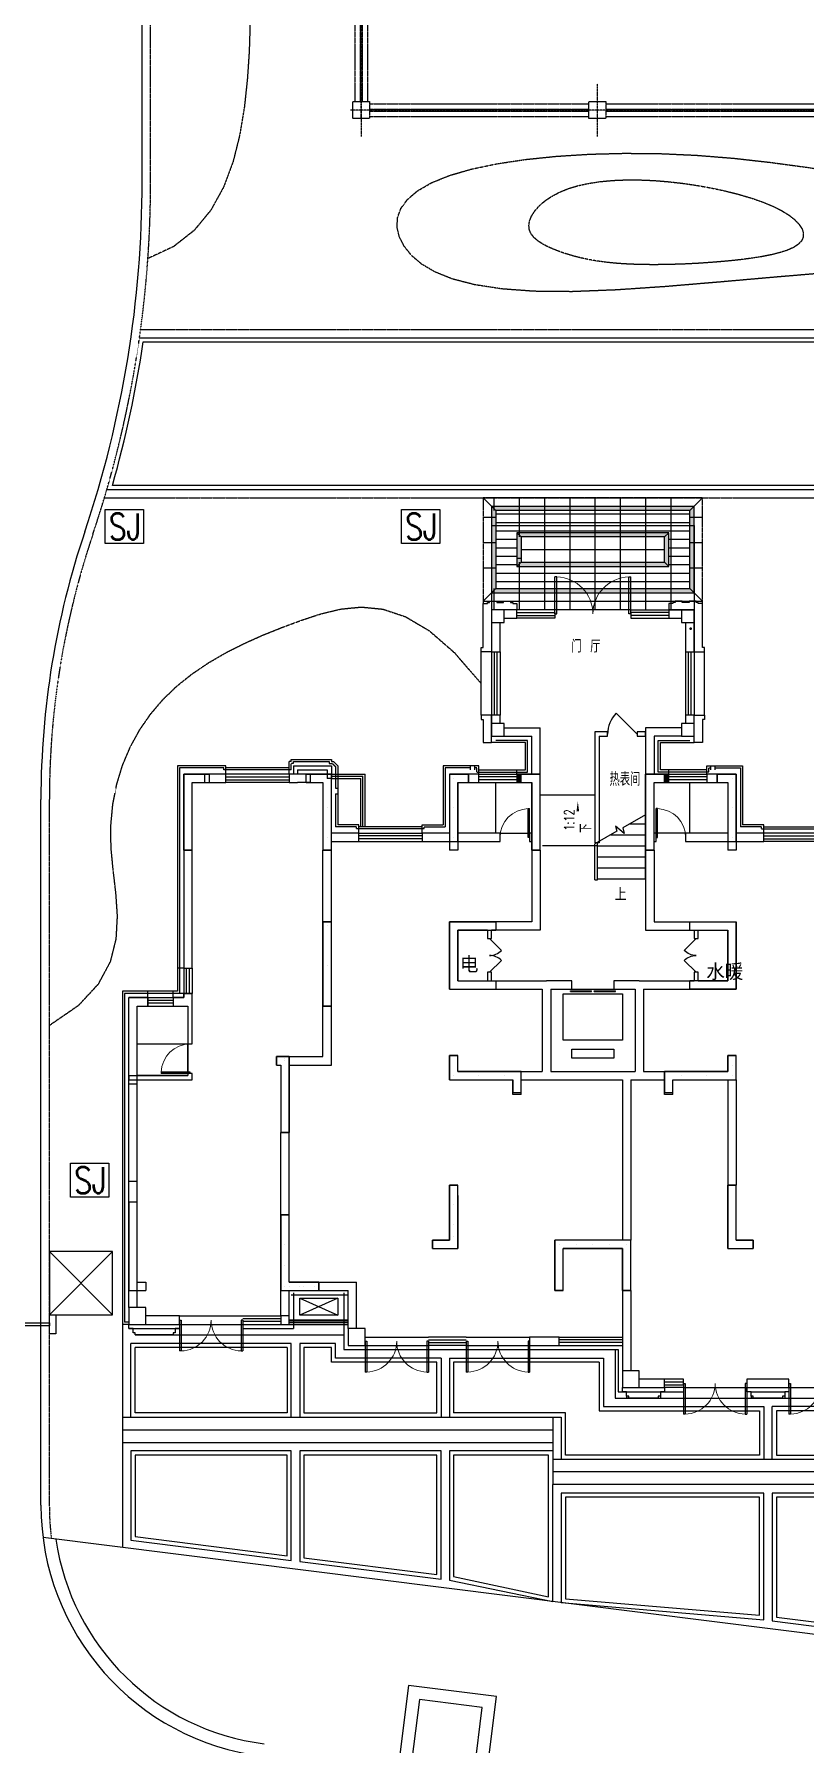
# Model space of a CAD drawing. Header units: millimetres. Extents: x -124346 to 101329, y -150859 to 114847.
# Drawn here: x -80303 to -62033, y -129743 to -89195 of the extents above; entities that cross this region are included whole.
import ezdxf

# ---------------------------------------------------------------- set-up
doc = ezdxf.new("R2010")
doc.units = ezdxf.units.MM
doc.linetypes.add('DASH', pattern=[0.35, 0.25, -0.1])
doc.linetypes.add('DOTE', pattern=[2.42, 2, -0.2, 0.02, -0.2])
for name, color, linetype in [('-2', 2, 'Continuous'), ('-4', 4, 'Continuous'), ('0-室外安防管网', 7, 'Continuous'), ('arch', 251, 'Continuous'), ('arthtext', 7, 'Continuous'), ('cont', 8, 'DASH'), ('hatch', 251, 'Continuous'), ('la', 33, 'Continuous'), ('噢噢噢噢1', 1, 'Continuous'), ('室外安防管网', 7, 'Continuous')]:
    doc.layers.add(name, color=color, linetype=linetype)
doc.styles.add('_HZTXT', font='TSSDENG', dxfattribs={"bigfont": 'TSSDCHN'})
doc.styles.add('_TCH_DIM', font='SIMPLEX', dxfattribs={"bigfont": 'GBCBIG'})
doc.styles.add('_TEL_DIM', font='SIMPLEX', dxfattribs={"width": 0.8, "height": 3.5, "bigfont": 'HZTXT'})
doc.styles.add('LU', font='tssdeng.shx', dxfattribs={"width": 0.8, "bigfont": 'tssdchn.shx'})

# ---------------------------------------------------------------- blocks, each defined once
blk = doc.blocks.new('$TCHSYS$WIN2D')
for p, q in [((-0.5, 0.5), (0.5, 0.5)), ((0.5, 0.167), (-0.5, 0.167)), ((0.5, -0.167), (-0.5, -0.167)), ((-0.5, -0.5), (0.5, -0.5))]:
    blk.add_line(p, q)
blk = doc.blocks.new('$DORLIB2D$00000127')
at = {"color": 0}
for points in [[(-0.533, 0.795), (-0.533, 0.69)], [(-0.033, 0.795), (-0.533, 0.795)], [(-0.033, 0.69), (-0.533, 0.69)], [(0.5, 0.5), (-0.5, 0.5)], [(-0.033, 0.795), (-0.033, 0.69)], [(0.533, 0.795), (0.033, 0.795)], [(0.033, 0.795), (0.033, 0.69)], [(0.533, 0.69), (0.033, 0.69)], [(0.533, 0.795), (0.533, 0.69)]]:
    blk.add_lwpolyline(points, dxfattribs=at)
blk = doc.blocks.new('$DorLib2D$00000116')
at = {"color": 0}
for p, q in [((-0.5, 0), (-0.146, 0.354)), ((0.5, 0), (0.146, 0.354))]:
    blk.add_line(p, q, dxfattribs=at)
for centre, start, end in [((-0.5, 0), 0, 45), ((0.5, 0), 135, 180)]:
    blk.add_arc(centre, 0.5, start, end, dxfattribs=at)
blk = doc.blocks.new('$DorLib2D$00000002')
at = {"color": 0}
for p, q in [((-0.5, 0), (-0.5, 0.4875)), ((-0.475, 0.4875), (-0.5, 0.4875)), ((-0.475, 0), (-0.475, 0.4875)), ((0.475, 0), (0.475, 0.4875)), ((0.475, 0.4875), (0.5, 0.4875)), ((0.5, 0), (0.5, 0.4875)), ((-0.5, 0), (-0.475, 0)), ((0.5, 0), (0.475, 0))]:
    blk.add_line(p, q, dxfattribs=at)
at = {"color": 0, "lineweight": 13}
for centre, start, end in [((-0.4875, 0), 0, 88.53072), ((0.4875, 0), 91.46928, 180)]:
    blk.add_arc(centre, 0.4875, start, end, dxfattribs=at)
blk = doc.blocks.new('$DorLib2D$00000001')
at = {"color": 0}
for p, q in [((0.45, 0.975), (0.5, 0.975)), ((0.45, 0), (0.45, 0.975)), ((0.5, 0), (0.5, 0.975)), ((0.5, 0), (0.45, 0))]:
    blk.add_line(p, q, dxfattribs=at)
at = {"color": 0, "lineweight": 13}
blk.add_arc((0.475, 0), 0.975, 91.46928, 180, dxfattribs=at)
blk = doc.blocks.new('$DorLib2D$00000114')
at = {"color": 0}
blk.add_line((0.5, 0), (-0.207, 0.707), dxfattribs=at)
blk.add_arc((0.5, 0), 1, 135, 180, dxfattribs=at)
blk = doc.blocks.new('A$C2945017A')
at = {"layer": 'arch'}
h = blk.add_hatch(color=251, dxfattribs=at)
h.paths.add_polyline_path([(7900, 0), (7800, 0), (7800, -100), (7900, -100)])
h.paths.add_polyline_path([(7900, 0), (7900, 100), (7800, 100), (7800, 0)])
h = blk.add_hatch(color=251, dxfattribs=at)
h.paths.add_polyline_path([(11400, 0), (11300, 0), (11300, -100), (11400, -100)])
h.paths.add_polyline_path([(11400, 100), (11300, 100), (11300, 0), (11400, 0)])
at = {"layer": 'arch', "color": 251, "ltscale": 0.5}
for p, q in [((7200, 6000), (12000, 6000)), ((7200, 6000), (7200, 4000)), ((7200, 6000), (12000, 6000)), ((12000, 6000), (12000, 4000)), ((8000, 850), (7197, 850)), ((8000, 199), (8000, 850)), ((11200, 199), (11200, 850)), ((11200, 850), (12003, 850)), ((2450, 400), (2450, 450)), ((2450, 450), (3400, 450)), ((3400, 450), (3400, 400)), ((0, 300), (-250, 300)), ((-250, 300), (-250, -5050)), ((900, 300), (0, 300)), ((900, 250), (900, 300)), ((2400, 250), (900, 250)), ((900, 100), (900, 250)), ((2400, 250), (2400, 400)), ((2450, 400), (2400, 400)), ((2400, 300), (2400, 300)), ((2400, 200), (2400, 250)), ((2400, 100), (2400, 200)), ((3400, 400), (3450, 400)), ((3450, 400), (3550, 300)), ((3450, 400), (3550, 300)), ((3550, 300), (3550, -1100)), ((3550, 300), (3550, -1100)), ((6050, 300), (6050, -1100)), ((6900, 300), (6050, 300)), ((6700, 203), (6700, 300)), ((6800, 203), (6800, 300)), ((6900, 200), (6900, 300)), ((6900, 200), (6900, 200)), ((6900, 199), (8000, 199)), ((6900, 100), (6900, 199)), ((7800, 100), (7800, 199)), ((12300, 199), (11200, 199)), ((11400, 100), (11400, 199)), ((12300, 300), (13150, 300)), ((12300, 200), (12300, 300)), ((12300, 200), (12300, 200)), ((12300, 100), (12300, 200)), ((12400, 204), (12400, 301)), ((12500, 204), (12500, 301)), ((13150, 300), (13150, -1100)), ((3495, -236), (3550, -236)), ((3495, -364), (3550, -364)), ((9650, -400), (8350, -400)), ((4050, -1100), (3550, -1100)), ((4050, -1150), (4050, -1100)), ((5550, -1150), (4050, -1150)), ((4050, -1200), (4050, -1150)), ((5550, -1150), (5550, -1100)), ((5550, -1100), (6050, -1100)), ((5550, -1300), (5550, -1150)), ((13650, -1100), (13150, -1100)), ((13650, -1150), (13650, -1100)), ((13650, -1150), (15150, -1150)), ((13650, -1300), (13650, -1150)), ((9710, -1600), (8410, -1600)), ((-100, -4500), (-250, -4500)), ((-250, -5050), (-1550, -5050)), ((-1550, -5050), (-1550, -12950)), ((-950, -5200), (-950, -5050)), ((-950, -5200), (-950, -5400)), ((-350, -5200), (-350, -5050)), ((-100, -5100), (-200, -5100)), ((2450, -12250), (3800, -12250)), ((2500, -12200), (2500, -13050)), ((3700, -12200), (3700, -13550)), ((-1400, -12950), (-1550, -12950)), ((-550, -12950), (1300, -12950)), ((-1400, -13050), (-200, -13050)), ((1300, -13050), (2500, -13050)), ((3700, -13550), (4200, -13550)), ((5700, -13550), (6600, -13550)), ((8100, -13550), (10200, -13550)), ((10200, -13550), (10200, -14550)), ((10300, -13450), (10300, -14450)), ((10200, -14550), (11750, -14550)), ((11750, -14450), (13250, -14450)), ((13350, -14550), (14150, -14550)), ((14050, -14450), (15750, -14450))]:
    blk.add_line(p, q, dxfattribs=at)
at = {"layer": 'arch', "color": 251}
for p, q in [((7200, 3700), (7200, 3000)), ((7400, 3000), (7400, 3700)), ((7800, 4000), (7500, 4000)), ((7500, 3800), (7800, 3800)), ((7800, 3800), (7800, 4000)), ((10500, 4000), (8700, 4000)), ((8700, 3933), (8700, 3800)), ((10500, 3933), (10500, 3800)), ((11700, 4000), (11400, 4000)), ((11400, 4000), (11400, 3800)), ((11400, 3800), (11700, 3800)), ((11800, 3700), (11800, 3000)), ((12000, 3000), (12000, 3700)), ((7200, 3000), (7400, 3000)), ((11800, 3000), (12000, 3000)), ((7400, 1500), (7200, 1500)), ((7200, 1500), (7200, 1300)), ((7400, 1300), (7400, 1500)), ((12000, 1500), (11800, 1500)), ((11800, 1500), (11800, 1300)), ((12000, 1300), (12000, 1500)), ((8050, 900), (7300, 900)), ((7500, 1200), (8350, 1200)), ((7500, 1000), (8150, 1000)), ((8050, 149), (8050, 900)), ((8150, 100), (8150, 1000)), ((8350, 100), (8350, 1200)), ((9650, 1100), (9650, -1526)), ((9950, 1100), (9650, 1100)), ((9750, 1000), (9750, -1526)), ((9750, 1000), (9950, 1000)), ((9950, 1000), (9950, 1100)), ((10650, 1100), (10650, 1000)), ((10850, 1100), (10650, 1100)), ((10650, 1000), (10850, 1000)), ((11700, 1200), (10850, 1200)), ((10850, 1200), (10850, 100)), ((10850, 1000), (10850, 1100)), ((11700, 1000), (11050, 1000)), ((11050, 1000), (11050, 100)), ((11150, 149), (11150, 900)), ((11150, 900), (11900, 900)), ((0, 250), (-200, 250)), ((-200, 250), (-200, -5100)), ((-100, 100), (500, 100)), ((-100, -1700), (-100, 100)), ((-100, 100), (-100, -1700)), ((400, 100), (-100, 100)), ((850, 250), (0, 250)), ((400, -100), (400, 100)), ((900, 100), (400, 100)), ((500, 100), (500, -100)), ((2450, 200), (850, 200)), ((900, -100), (900, 100)), ((2600, 100), (2400, 100)), ((2400, 100), (2400, -100)), ((2500, 300), (3400, 300)), ((2500, 300), (2500, 100)), ((2600, 200), (3300, 200)), ((2600, 200), (2600, 100)), ((2900, 100), (2600, 100)), ((2800, -100), (2800, 100)), ((2800, 100), (3400, 100)), ((3400, 100), (2900, 100)), ((2900, 100), (2900, -100)), ((3300, 200), (3300, 0)), ((3300, 0), (3300, 0)), ((3400, 300), (3400, 0)), ((3400, 100), (4200, 100)), ((3400, -1400), (3400, 100)), ((3400, -1400), (3400, 100)), ((3400, -1700), (3400, 100)), ((3400, 50), (4150, 50)), ((3400, 0), (4100, 0)), ((3500, 279), (3500, -236)), ((4100, -1150), (4100, 0)), ((4150, -1150), (4150, 50)), ((6100, 250), (6100, -1150)), ((6700, 250), (6100, 250)), ((6200, 100), (6650, 100)), ((6200, 100), (6200, -1700)), ((6200, 100), (6200, -1500)), ((6650, 100), (6200, 100)), ((6300, 0), (6300, 0)), ((6650, 100), (6650, -100)), ((6900, 100), (6650, 100)), ((6650, -100), (6650, 100)), ((6850, 250), (6800, 250)), ((6850, 149), (8050, 149)), ((6900, -100), (6900, 100)), ((8350, 100), (7800, 100)), ((7800, 100), (7800, 100)), ((8350, 100), (7800, 100)), ((7800, 100), (7800, -100)), ((7900, -100), (7900, 100)), ((7900, 100), (8350, 100)), ((8350, -1700), (8350, 100)), ((8350, 100), (8350, 100)), ((8350, -1700), (8350, 100)), ((10850, 100), (11300, 100)), ((10850, -1700), (10850, 100)), ((10850, 100), (10850, 100)), ((11400, 100), (10850, 100)), ((10850, 100), (10850, -1700)), ((11300, 100), (10850, 100)), ((12350, 149), (11150, 149)), ((11300, 100), (11300, -100)), ((11300, -100), (11300, 100)), ((11400, -100), (11400, 100)), ((12550, 100), (12300, 100)), ((12300, 100), (12300, -100)), ((12350, 250), (12400, 250)), ((12500, 250), (13100, 250)), ((12550, -100), (12550, 100)), ((12550, 100), (13000, 100)), ((13000, 100), (12550, 100)), ((12550, 100), (12550, -100)), ((12900, 0), (12900, 0)), ((13000, 100), (13000, -1700)), ((13000, -1500), (13000, 100)), ((13100, 250), (13100, -1150)), ((100, -100), (500, -100)), ((100, -1700), (100, -100)), ((100, -1700), (100, -100)), ((100, -100), (400, -100)), ((400, -100), (900, -100)), ((2400, -100), (2600, -100)), ((2900, -100), (2600, -100)), ((2800, -100), (3200, -100)), ((2900, -100), (3200, -100)), ((3200, -100), (3200, -1700)), ((3200, -100), (3200, -1700)), ((3400, 0), (3300, 0)), ((3500, -364), (3500, -1150)), ((6400, -100), (6650, -100)), ((6400, -100), (6400, -1700)), ((6400, -100), (6400, -1400)), ((6400, -1500), (6400, -100)), ((6400, -100), (6650, -100)), ((6650, -100), (6900, -100)), ((7300, -1300), (7300, -100)), ((7800, -100), (8150, -100)), ((7900, -100), (8150, -100)), ((8150, -1700), (8150, -100)), ((8150, -100), (8150, -1700)), ((11050, -100), (11300, -100)), ((11050, -1700), (11050, -100)), ((11050, -1700), (11050, -100)), ((11050, -100), (11300, -100)), ((11300, -100), (11400, -100)), ((11900, -1300), (11900, -100)), ((12300, -100), (12550, -100)), ((12550, -100), (12800, -100)), ((12550, -100), (12800, -100)), ((12800, -100), (12800, -1700)), ((12800, -100), (12800, -1400)), ((12800, -100), (12800, -1500)), ((3300, -700), (3300, -700)), ((6300, -700), (6300, -700)), ((12900, -700), (12900, -700)), ((4000, -1150), (3500, -1150)), ((5600, -1200), (4000, -1200)), ((5600, -1150), (6100, -1150)), ((10346, -1305), (10140, -1133)), ((10140, -1133), (10172, -1255)), ((10850, -864), (10311, -1175)), ((10311, -1175), (10346, -1305)), ((10475, -1080), (10850, -1080)), ((13600, -1150), (13100, -1150)), ((13600, -1200), (15200, -1200)), ((3300, -1400), (3300, -1400)), ((4050, -1300), (3400, -1300)), ((3400, -1700), (3400, -1400)), ((3400, -1400), (3400, -1400)), ((3400, -1500), (4050, -1500)), ((3400, -6800), (3400, -1500)), ((4050, -1500), (4050, -1300)), ((6200, -1300), (5550, -1300)), ((5550, -1300), (5550, -1500)), ((5550, -1500), (6200, -1500)), ((6200, -1500), (6400, -1500)), ((6300, -1400), (6300, -1400)), ((7400, -1300), (6400, -1300)), ((6400, -1500), (7400, -1500)), ((7400, -1300), (8100, -1300)), ((7400, -1500), (7400, -1300)), ((8150, -1300), (8100, -1300)), ((8100, -1300), (8100, -1500)), ((8100, -1500), (8150, -1500)), ((10172, -1255), (9650, -1556)), ((9750, -1526), (9650, -1526)), ((9650, -2380), (9650, -1556)), ((9650, -2410), (9650, -1556)), ((9710, -2410), (9710, -1522)), ((9710, -1600), (10850, -1600)), ((10025, -1340), (10850, -1340)), ((11100, -1300), (11050, -1300)), ((11050, -1500), (11100, -1500)), ((11800, -1300), (11100, -1300)), ((11100, -1500), (11100, -1300)), ((12800, -1300), (11800, -1300)), ((11800, -1300), (11800, -1500)), ((11800, -1500), (12800, -1500)), ((12800, -1400), (12800, -1400)), ((12800, -1500), (13000, -1500)), ((12900, -1400), (12900, -1400)), ((13650, -1300), (13000, -1300)), ((13000, -1500), (13650, -1500)), ((13650, -1500), (13650, -1300)), ((100, -1700), (-100, -1700)), ((-100, -1700), (-100, -4500)), ((-100, -1700), (100, -1700)), ((100, -4500), (100, -1700)), ((3400, -1700), (3200, -1700)), ((3200, -1700), (3400, -1700)), ((3200, -6600), (3200, -1700)), ((6400, -1700), (6200, -1700)), ((8350, -1700), (8150, -1700)), ((8150, -1700), (8150, -3400)), ((8150, -1700), (8350, -1700)), ((8350, -1700), (8350, -3600)), ((9710, -1860), (10850, -1860)), ((11050, -1700), (10850, -1700)), ((10850, -1700), (10850, -3600)), ((10850, -1700), (11050, -1700)), ((10850, -2380), (10850, -1700)), ((11050, -1700), (11050, -3400)), ((13000, -1700), (12800, -1700)), ((9650, -2410), (9710, -2410)), ((9710, -2120), (10850, -2120)), ((9710, -2380), (10850, -2380)), ((3200, -3400), (3400, -3400)), ((3200, -5400), (3200, -3400)), ((3200, -3400), (3200, -5400)), ((3400, -3400), (3200, -3400)), ((3300, -3500), (3300, -3500)), ((3400, -5400), (3400, -3400)), ((3400, -5400), (3400, -3400)), ((3400, -5400), (3400, -3500)), ((3400, -3500), (3400, -3500)), ((6200, -3400), (7300, -3400)), ((6200, -5000), (6200, -3400)), ((7149, -3400), (6200, -3400)), ((6200, -3400), (6200, -5000)), ((6400, -3600), (7300, -3600)), ((6400, -4800), (6400, -3600)), ((7099, -3600), (6400, -3600)), ((6400, -3600), (6400, -4800)), ((7099, -3600), (7099, -3800)), ((8150, -3400), (7149, -3400)), ((8350, -3600), (7199, -3600)), ((7199, -3800), (7199, -3600)), ((7300, -3400), (7300, -3600)), ((10850, -3600), (12000, -3600)), ((11050, -3400), (12050, -3400)), ((11900, -3600), (11900, -3400)), ((11900, -3400), (13000, -3400)), ((11900, -3600), (12800, -3600)), ((12000, -3600), (12000, -3800)), ((12050, -3400), (13000, -3400)), ((12100, -3600), (12800, -3600)), ((12100, -3800), (12100, -3600)), ((12800, -4800), (12800, -3600)), ((12800, -3600), (12800, -4800)), ((13000, -5000), (13000, -3400)), ((13000, -3400), (13000, -5000)), ((7099, -3800), (7199, -3800)), ((12000, -3800), (12100, -3800)), ((3300, -4450), (3300, -4450)), ((-100, -4500), (100, -4500)), ((6400, -4800), (7300, -4800)), ((6400, -4800), (7099, -4800)), ((7199, -4600), (7099, -4600)), ((7099, -4600), (7099, -4800)), ((7199, -4800), (7199, -4600)), ((7199, -4800), (8500, -4800)), ((7300, -4800), (7300, -5000)), ((9100, -4800), (8500, -4800)), ((9100, -5000), (9100, -4800)), ((10700, -4800), (10100, -4800)), ((10100, -4800), (10100, -5000)), ((10700, -4800), (12000, -4800)), ((11900, -5000), (11900, -4800)), ((12800, -4800), (11900, -4800)), ((12100, -4600), (12000, -4600)), ((12000, -4600), (12000, -4800)), ((12100, -4800), (12100, -4600)), ((12100, -4800), (12800, -4800)), ((-200, -5100), (-1500, -5100)), ((-1500, -5100), (-1500, -12900)), ((-1400, -5200), (-100, -5200)), ((-1400, -5800), (-1400, -5200)), ((-950, -5200), (-1400, -5200)), ((-1400, -10050), (-1400, -5200)), ((-950, -5400), (-950, -5200)), ((-100, -5200), (-350, -5200)), ((-350, -5200), (-350, -5400)), ((-100, -5100), (100, -5100)), ((-100, -5200), (-100, -5100)), ((100, -5100), (-100, -5100)), ((-100, -5100), (-100, -5200)), ((100, -5400), (100, -5100)), ((100, -5300), (100, -5100)), ((6200, -5000), (7300, -5000)), ((6200, -5000), (7149, -5000)), ((7149, -5000), (8400, -5000)), ((8400, -5000), (8400, -6950)), ((8600, -5000), (8600, -6950)), ((8600, -5000), (9100, -5000)), ((10100, -5000), (10600, -5000)), ((10600, -5000), (10600, -6950)), ((10800, -5000), (10800, -6950)), ((10800, -5000), (12050, -5000)), ((13000, -5000), (11900, -5000)), ((12050, -5000), (13000, -5000)), ((-1200, -5800), (-1200, -5400)), ((-1200, -5400), (-950, -5400)), ((-1200, -10050), (-1200, -5400)), ((-350, -5400), (0, -5400)), ((0, -5400), (0, -6300)), ((100, -6300), (100, -5300)), ((3400, -5400), (3200, -5400)), ((3200, -5400), (3400, -5400)), ((3300, -5400), (3300, -5400)), ((3400, -5400), (3400, -5400)), ((-1200, -6300), (0, -6300)), ((0, -7000), (0, -6300)), ((0, -6300), (100, -6300)), ((0, -6300), (0, -7000)), ((100, -6300), (100, -6300)), ((2100, -6800), (2100, -6600)), ((2100, -6600), (2400, -6600)), ((2400, -6600), (2100, -6600)), ((2100, -6600), (2100, -6800)), ((2100, -6800), (2200, -6800)), ((2100, -6800), (2200, -6800)), ((2200, -6800), (2200, -8400)), ((2200, -6800), (2200, -8400)), ((2300, -6600), (2300, -6600)), ((2300, -6644), (2300, -6644)), ((2300, -6688), (2300, -6688)), ((2400, -6600), (2400, -8400)), ((2400, -8400), (2400, -6600)), ((2400, -6600), (3200, -6600)), ((2400, -6800), (3400, -6800)), ((6200, -6575), (6400, -6575)), ((6200, -7150), (6200, -6575)), ((6200, -6575), (6200, -7150)), ((6400, -6575), (6200, -6575)), ((6400, -6950), (6400, -6575)), ((6400, -6950), (6400, -6575)), ((12800, -6575), (13000, -6575)), ((12800, -6950), (12800, -6575)), ((13000, -6575), (12800, -6575)), ((12800, -6575), (12800, -6950)), ((12900, -6575), (12900, -6575)), ((12900, -6812), (12900, -6812)), ((13000, -7150), (13000, -6575)), ((13000, -7150), (13000, -6575)), ((-1400, -7050), (0, -7050)), ((-1400, -7050), (-1400, -7150)), ((-1400, -7150), (100, -7150)), ((-1200, -7250), (-1400, -7250)), ((0, -7050), (-1200, -7050)), ((100, -7000), (0, -7000)), ((0, -7000), (0, -7050)), ((100, -7150), (100, -7000)), ((6200, -7150), (7700, -7150)), ((6200, -7150), (7700, -7150)), ((6300, -7050), (6300, -7050)), ((6400, -6950), (7900, -6950)), ((7900, -6950), (6400, -6950)), ((6900, -7050), (6900, -7050)), ((7500, -7050), (7500, -7050)), ((7700, -7500), (7700, -7150)), ((7700, -7150), (7700, -7450)), ((7900, -7500), (7900, -6950)), ((7900, -6950), (8400, -6950)), ((7900, -7450), (7900, -6950)), ((7900, -7150), (8500, -7150)), ((8500, -7150), (10300, -7150)), ((8600, -6950), (10400, -6950)), ((10300, -7150), (10300, -10950)), ((10400, -6950), (10600, -6950)), ((10500, -7150), (10500, -10950)), ((10500, -7150), (10700, -7150)), ((10700, -7150), (11300, -7150)), ((10800, -6950), (11300, -6950)), ((11300, -6950), (12800, -6950)), ((11300, -7500), (11300, -6950)), ((12800, -6950), (11300, -6950)), ((11300, -6950), (11300, -7450)), ((11500, -7150), (13000, -7150)), ((11500, -7500), (11500, -7150)), ((11500, -7450), (11500, -7150)), ((11500, -7150), (13000, -7150)), ((11700, -7050), (11700, -7050)), ((12300, -7050), (12300, -7050)), ((12800, -7150), (12800, -10583)), ((12900, -7050), (12900, -7050)), ((12900, -7050), (12900, -7050)), ((13000, -7150), (13000, -9650)), ((7700, -7450), (7900, -7450)), ((7900, -7500), (7700, -7500)), ((11300, -7450), (11500, -7450)), ((11500, -7500), (11300, -7500)), ((2400, -8400), (2200, -8400)), ((2200, -8400), (2400, -8400)), ((2200, -10350), (2200, -8400)), ((2400, -10350), (2400, -8400)), ((-1400, -9550), (-1200, -9550)), ((-1400, -12150), (-1400, -9550)), ((-1200, -11950), (-1200, -9550)), ((6200, -9650), (6400, -9650)), ((6200, -10950), (6200, -9650)), ((6400, -9650), (6200, -9650)), ((6200, -9650), (6200, -10950)), ((6300, -9650), (6300, -9650)), ((6400, -11150), (6400, -9650)), ((6400, -11150), (6400, -9650)), ((12800, -9650), (13000, -9650)), ((12800, -11150), (12800, -9650)), ((13000, -9650), (12800, -9650)), ((12800, -9650), (12800, -11150)), ((13000, -10950), (13000, -9650)), ((13000, -10950), (13000, -9650)), ((-1400, -10050), (-1400, -12150)), ((-1200, -10050), (-1400, -10050)), ((-1200, -12150), (-1200, -10050)), ((6300, -10117), (6300, -10117)), ((6400, -9890), (6400, -10583)), ((2200, -10350), (2400, -10350)), ((2200, -11050), (2200, -10350)), ((2400, -10350), (2200, -10350)), ((2200, -10350), (2200, -12150)), ((2400, -11950), (2400, -10350)), ((2400, -11950), (2400, -10350)), ((6300, -10583), (6300, -10583)), ((6300, -10583), (6300, -10583)), ((6300, -10867), (6300, -10867)), ((6400, -10583), (6400, -11150)), ((6400, -10583), (6400, -10583)), ((12800, -10583), (12800, -10583)), ((2200, -12150), (2200, -11050)), ((2300, -11050), (2300, -11050)), ((5800, -11150), (5800, -10950)), ((5800, -10950), (6200, -10950)), ((6200, -10950), (5800, -10950)), ((5800, -10950), (5800, -11150)), ((5800, -11150), (6400, -11150)), ((5800, -11150), (6400, -11150)), ((6300, -11150), (6300, -11150)), ((6400, -11150), (6400, -11150)), ((10500, -10950), (8700, -10950)), ((8700, -12150), (8700, -10950)), ((10500, -10950), (8700, -10950)), ((8700, -10950), (8700, -12150)), ((8806, -11050), (8806, -11050)), ((10300, -11150), (8900, -11150)), ((8900, -12150), (8900, -11150)), ((8900, -12150), (8900, -11150)), ((8900, -11150), (10300, -11150)), ((9203, -11050), (9203, -11050)), ((9600, -11050), (9600, -11050)), ((9600, -11050), (9600, -11050)), ((10000, -11050), (10000, -11050)), ((10300, -12150), (10300, -11150)), ((10300, -11150), (10300, -12150)), ((10400, -11050), (10400, -11050)), ((10500, -12150), (10500, -10950)), ((10500, -12150), (10500, -10950)), ((12800, -11150), (13400, -11150)), ((12800, -11150), (13400, -11150)), ((13000, -10950), (13400, -10950)), ((13400, -10950), (13000, -10950)), ((13400, -10950), (13400, -11150)), ((13400, -11150), (13400, -10950)), ((2300, -11550), (2300, -11550)), ((-1400, -12150), (-1000, -12150)), ((-1400, -12150), (-1200, -12150)), ((-1400, -12550), (-1400, -12150)), ((-1200, -11950), (-1000, -11950)), ((-1200, -12550), (-1200, -12150)), ((-1000, -11950), (-1000, -12150)), ((2200, -12150), (3100, -12150)), ((2200, -12150), (3100, -12150)), ((2200, -12750), (2200, -12150)), ((2300, -12050), (2300, -12050)), ((2300, -12050), (2300, -12050)), ((2400, -11950), (3100, -11950)), ((3100, -11950), (2400, -11950)), ((2400, -12050), (2400, -12050)), ((2400, -12950), (2400, -12150)), ((2650, -12050), (2650, -12050)), ((2750, -12050), (2750, -12050)), ((3000, -12050), (3000, -12050)), ((3100, -11950), (3100, -12150)), ((3100, -12150), (3100, -11950)), ((3100, -11950), (4000, -11950)), ((3100, -12050), (3100, -12050)), ((3100, -12150), (3800, -12150)), ((3800, -13050), (3800, -12150)), ((4000, -13050), (4000, -11950)), ((8900, -12150), (8700, -12150)), ((8700, -12150), (8900, -12150)), ((10500, -12150), (10300, -12150)), ((10300, -12150), (10500, -12150)), ((10300, -12150), (10300, -13250)), ((10500, -12150), (10500, -13350)), ((2650, -12332), (3550, -12732)), ((3550, -12332), (2650, -12732)), ((-1400, -12900), (-1500, -12900)), ((-200, -12750), (-1000, -12750)), ((-1000, -12950), (-200, -12950)), ((-200, -12950), (-200, -12750)), ((-200, -12750), (1300, -12750)), ((-200, -12950), (1300, -12950)), ((2200, -12750), (2200, -12950)), ((2200, -12750), (2200, -12950)), ((2400, -12750), (2200, -12750)), ((2200, -12950), (2400, -12950)), ((2200, -12950), (2400, -12950)), ((2400, -12950), (2400, -12750)), ((2400, -12850), (3800, -12850)), ((3800, -12850), (2400, -12850)), ((2400, -12900), (3800, -12900)), ((3800, -12900), (2400, -12900)), ((2400, -12950), (3800, -12950)), ((3800, -12950), (2400, -12950)), ((4200, -13250), (5700, -13250)), ((6600, -13250), (8100, -13250)), ((8100, -13250), (8100, -13450)), ((8800, -13250), (8100, -13250)), ((8800, -13450), (8800, -13250)), ((10300, -13250), (10300, -13250)), ((10300, -13250), (10300, -13450)), ((10500, -13350), (10500, -14050)), ((4200, -13450), (5700, -13450)), ((6600, -13450), (8100, -13450)), ((8100, -13450), (8800, -13450)), ((10300, -13450), (10300, -13450)), ((10300, -13450), (10300, -14050)), ((11300, -14250), (10700, -14250)), ((10700, -14450), (11300, -14450)), ((11300, -14450), (11300, -14250)), ((11750, -14383), (11750, -14250)), ((14250, -14250), (13250, -14250)), ((13250, -14250), (13250, -14450)), ((13250, -14450), (14250, -14450)), ((14250, -14450), (14250, -14250))]:
    blk.add_line(p, q, dxfattribs=at)
at = {"layer": 'arch', "color": 251, "linetype": 'DASH'}
for p, q in [((850, 200), (850, 250)), ((2450, 200), (2450, 350)), ((2500, 350), (2450, 350)), ((2500, 350), (2500, 400)), ((2500, 400), (3350, 400)), ((2500, 300), (3400, 300)), ((3350, 400), (3350, 350)), ((3350, 350), (3429, 350)), ((3429, 350), (3500, 279)), ((6850, 149), (6850, 250)), ((12350, 149), (12350, 250)), ((4000, -1200), (4000, -1150)), ((4050, -1300), (4050, -1200)), ((5600, -1200), (5600, -1150)), ((13600, -1200), (13600, -1150))]:
    blk.add_line(p, q, dxfattribs=at)
at = {"layer": 'arch', "color": 251}
for points in [[(7000, 4000), (7000, 4150), (7100, 4150), (7100, 4170), (7150, 4170), (7150, 4200), (7320, 4200), (7320, 4170), (7480, 4170), (7480, 4200), (7650, 4200), (7650, 4170), (7700, 4170), (7700, 4150), (7800, 4150), (7800, 4000), (7200, 4000), (7200, 3000), (7000, 3000), (6950, 3000), (6950, 3100), (7000, 3100)], [(12200, 4000), (12200, 4150), (12100, 4150), (12100, 4170), (12050, 4170), (12050, 4200), (11880, 4200), (11880, 4170), (11720, 4170), (11720, 4200), (11550, 4200), (11550, 4170), (11500, 4170), (11500, 4150), (11400, 4150), (11400, 4000), (12000, 4000), (12000, 3000), (12200, 3000), (12250, 3000), (12250, 3100), (12200, 3100)], [(7500, 3700), (7500, 4000), (7200, 4000), (7200, 3700)], [(12000, 3700), (12000, 4000), (11700, 4000), (11700, 3700)], [(7200, 1500), (7000, 1500), (6950, 1500), (6950, 1400), (7000, 1400), (7000, 850), (7200, 850)], [(7500, 1000), (7500, 1300), (7200, 1300), (7200, 1000)], [(12000, 1000), (12000, 1300), (11700, 1300), (11700, 1000)], [(12000, 1500), (12200, 1500), (12250, 1500), (12250, 1400), (12200, 1400), (12200, 850), (12000, 850)], [(8900, -5112), (10300, -5112), (10300, -6212), (8900, -6212)], [(9100, -6425), (10100, -6425), (10100, -6637), (9100, -6637)], [(-1400, -12950), (-1000, -12950), (-1000, -12550), (-1400, -12550)], [(3550, -12732), (2650, -12732), (2650, -12332), (3550, -12332)], [(3800, -13450), (4200, -13450), (4200, -13050), (3800, -13050)], [(10300, -14450), (10700, -14450), (10700, -14050), (10300, -14050)]]:
    blk.add_lwpolyline(points, close=True, dxfattribs=at)
at = {"layer": 'arch', "color": 251, "const_width": 32}
blk.add_lwpolyline([(11906, 3542, 1), (11934, 3558, 1)], format="xyb", close=True, dxfattribs=at)
at = {"layer": 'arch', "color": 251}
for points in [[(6950, 1500), (6950, 3000)], [(12250, 1500), (12250, 3000)], [(4200, -1150), (4200, 100)], [(0, -7000), (0, -7050)], [(-200, -12950), (-200, -13050), (-300, -13050), (-300, -13150), (-350, -13150), (-350, -13200), (-1250, -13200), (-1250, -13150), (-1300, -13150), (-1300, -13050), (-1400, -13050), (-1400, -12950), (-200, -12950)], [(11300, -14450), (11300, -14550), (11200, -14550), (11200, -14650), (11150, -14650), (11150, -14700), (10450, -14700), (10450, -14650), (10400, -14650), (10400, -14550), (10300, -14550), (10300, -14450), (11300, -14450)], [(14250, -14450), (14250, -14550), (14150, -14550), (14150, -14650), (14100, -14650), (14100, -14700), (13400, -14700), (13400, -14650), (13350, -14650), (13350, -14550), (13250, -14550), (13250, -14450), (14250, -14450)], [(10400, -14650), (10400, -14700)], [(10450, -14700), (10400, -14700)], [(11150, -14700), (11200, -14700)], [(11200, -14650), (11200, -14700)], [(13350, -14650), (13350, -14700)], [(13400, -14700), (13350, -14700)], [(14100, -14700), (14150, -14700)], [(14150, -14650), (14150, -14700)]]:
    blk.add_lwpolyline(points, dxfattribs=at)
for points in [[(9243, -1553, 0, 0, 0), (9243, -545, 0, 64, 0), (9243, -785, 0, 0, 0)], [(10250, -2510, 0, 0, 0), (10250, -1640, 80, 0, 0), (10250, -1340, 0, 0, 0)]]:
    blk.add_lwpolyline(points, format="xyseb", dxfattribs=at)
for name, p, xscale, yscale, zscale in [('$DorLib2D$00000002', (9600, 3900), 1800, 1800, -1800), ('$TCHSYS$WIN2D', (8250, 3900), -900, 200, 900), ('$TCHSYS$WIN2D', (10950, 3900), 900, 200, -900), ('$DorLib2D$00000114', (10300, 1050), 700, 700, 100), ('$DorLib2D$00000001', (7750, -1400), 700, 700, 700), ('$DorLib2D$00000001', (11450, -1400), -700, 700, 700), ('$TCHSYS$WIN2D', (-650, -5300), 600, 200, -600)]:
    blk.add_blockref(name, p, dxfattribs=dict(at, xscale=xscale, yscale=yscale, zscale=zscale))
at = {"layer": 'arch', "color": 251, "lineweight": 9, "yscale": 200, "zscale": 1500}
for p, xscale, rotation in [((7300, 2250), -1500, 90), ((11900, 2250), 1500, 270)]:
    blk.add_blockref('$TCHSYS$WIN2D', p, dxfattribs=dict(at, xscale=xscale, rotation=rotation))
at = {"layer": 'arch', "color": 251}
for name, p, xscale, yscale, zscale, rotation in [('$TCHSYS$WIN2D', (1650, 0), 1500, 200, 1500, 180), ('$TCHSYS$WIN2D', (7350, 0), -900, 200, 200, 180), ('$TCHSYS$WIN2D', (11850, 0), -900, 200, 200, 180), ('$TCHSYS$WIN2D', (4800, -1400), -1500, 200, 200, 180), ('$TCHSYS$WIN2D', (14400, -1400), 1500, 200, 200, 180), ('$DorLib2D$00000116', (7149, -4200), 800, 800, 100, 270), ('$DorLib2D$00000116', (12050, -4200), -800, 800, 100, 90), ('$TCHSYS$WIN2D', (0, -4800), 600, 200, 600, 270), ('$DORLIB2D$00000127', (9600, -4900), 1000, 200, -1000, 180), ('$DorLib2D$00000001', (50, -6650), -700, 700, 700, 90), ('$DorLib2D$00000002', (550, -12850), 1500, 1500, -1500, 179.9999976649735), ('$TCHSYS$WIN2D', (1750, -12850), 900.0000000000011, 200.0000000000001, 900.0000000000011, 359.9999976649735), ('$DorLib2D$00000002', (4950, -13350), 1500, 1500, -1500, 179.999997664978), ('$TCHSYS$WIN2D', (6150, -13350), -900.0000000000011, 200.0000000000001, -900.0000000000011, 359.999997664978), ('$DorLib2D$00000002', (7350, -13350), -1500, 1500, 1500, 179.999997664978), ('$TCHSYS$WIN2D', (9550, -13350), 1500, 200.0000000000001, 1500, 359.9999976649781), ('$TCHSYS$WIN2D', (11525, -14350), -450.0066875485354, 200, -450.0066875485354, 359.9999999773401), ('$DorLib2D$00000002', (12500, -14350), 1500, 1500, -1500, 179.9999999773391), ('$DorLib2D$00000002', (15000, -14350), 1500, 1500, -1500, 179.9999999773391)]:
    blk.add_blockref(name, p, dxfattribs=dict(at, xscale=xscale, yscale=yscale, zscale=zscale, rotation=rotation))
at = {"layer": 'arthtext', "color": 251}
for s, style, p in [('门 厅', '_TCH_DIM', (9092, 2984)), ('上', '_HZTXT', (10117, -2900))]:
    blk.add_text(s, height=300, dxfattribs=dict(at, style=style)).set_placement(p)
at = {"layer": 'arthtext', "color": 251, "style": 'LU', "width": 0.8}
blk.add_text('热表间', height=320, dxfattribs=at).set_placement((9996, -178))
at = {"layer": 'arthtext', "color": 251, "style": '_TCH_DIM', "width": 0.705882}
blk.add_text('1:12', height=238, rotation=90, dxfattribs=at).set_placement((9159, -1240))
at = {"layer": 'arthtext', "color": 251, "style": '_TCH_DIM'}
blk.add_text('下', height=270, rotation=90, dxfattribs=at).set_placement((9565, -1296))
at = {"layer": 'arthtext', "color": 251}
for s, height, p in [('电', 338, (6448, -4574)), ('水暖', 337.6, (12288, -4748))]:
    blk.add_text(s, height=height, dxfattribs=at).set_placement(p)
blk = doc.blocks.new('xywq')
at = {"layer": '-2', "color": 0, "linetype": 'DASH', "ltscale": 0.001, "flags": 128}
for points in [[(175, -400), (175, -4250)], [(225, -400), (225, -4250)], [(400, -4425), (5600, -4425)], [(6000, -4425), (11200, -4425)], [(400, -4475), (5600, -4475)], [(6000, -4475), (11200, -4475)]]:
    blk.add_lwpolyline(points, dxfattribs=at)
at = {"layer": '-4', "color": 0, "linetype": 'DASH', "ltscale": 0.001, "flags": 128}
for points in [[(0, -4250), (400, -4250), (400, -4650), (0, -4650)], [(5600, -4250), (6000, -4250), (6000, -4650), (5600, -4650)]]:
    blk.add_lwpolyline(points, close=True, dxfattribs=at)
at = {"layer": 'la', "color": 0, "linetype": 'DASH', "ltscale": 0.001, "flags": 128}
for points in [[(50, -400), (50, -4250)], [(350, -400), (350, -4250)], [(400, -4300), (5600, -4300)], [(6000, -4300), (11200, -4300)], [(400, -4600), (5600, -4600)], [(6000, -4600), (11200, -4600)]]:
    blk.add_lwpolyline(points, dxfattribs=at)
at = {"layer": '噢噢噢噢1', "color": 0, "linetype": 'DOTE', "ltscale": 0.3}
for p, q in [((200, -4650), (200, 50)), ((67979, -4450), (-50, -4450))]:
    blk.add_line(p, q, dxfattribs=at)
at = {"layer": '噢噢噢噢1', "color": 0, "linetype": 'DOTE', "ltscale": 0.3, "flags": 128}
for points in [[(200, -3825), (200, -5075)], [(5800, -3825), (5800, -5075)]]:
    blk.add_lwpolyline(points, dxfattribs=at)
blk = doc.blocks.new('wsx')
at = {"layer": 'hatch', "ltscale": 0.001}
h = blk.add_hatch(dxfattribs=at)
h.set_pattern_fill('_USER', color=0, scale=600, pattern_type=0)
h.set_pattern_definition([(0, (300, 1350), (0, 600), [])])
h.paths.add_polyline_path([(0, 2450), (300, 2450), (300, 550), (0, 550)])
h = blk.add_hatch(dxfattribs=at)
h.set_pattern_fill('_USER', color=0, scale=600, angle=90, pattern_type=0)
h.set_pattern_definition([(90, (2599.86, 2350), (-600, 4e-14), [])])
h.paths.add_polyline_path([(200, 2450), (5000, 2450), (5000, 2150), (200, 2150)])
h = blk.add_hatch(dxfattribs=at)
h.set_pattern_fill('_USER', color=0, scale=600, pattern_type=0)
h.set_pattern_definition([(0, (5199.7, 1350), (0, 600), [])])
h.paths.add_polyline_path([(4900, 2450), (5200, 2450), (5200, 550), (4900, 550)])
h = blk.add_hatch(dxfattribs=at)
h.set_pattern_fill('AR-SAND', color=0, scale=20, angle=90)
h.set_pattern_definition([(127.5, (-59709134.44, -46140222.876), (-48.941323733, -1.600031296), [0, -38.608, 0, -43.18, 0, -41.275]), (97.5, (-59709134.44, -46140222.876), (-71.682510057, 44.952328314), [0, -20.828, 0, -34.798, 0, -13.335]), (57.5, (-59709134.44, -46140254.12), (-0.143718468, 79.099237024), [0, -12.7, 0, -45.72, 0, -59.69]), (47.5, (-59709134.44, -46140254.12), (-22.292932326, 76.35564525), [0, -6.35, 0, -29.972, 0, -34.29])])
h.paths.add_polyline_path([(200, 200), (5000, 200), (5000, 2250), (200, 2250)])
h.paths.add_polyline_path([(300, 300), (4900, 300), (4900, 2150), (300, 2150)], flags=16)
h = blk.add_hatch(dxfattribs=at)
h.set_pattern_fill('600-200', color=0, pattern_type=2)
h.set_pattern_definition([(90, (799.86, 1225), (-600, 4e-14), []), (0, (799.86, 1225), (0, 200), [])])
h.paths.add_polyline_path([(300, 300), (4900, 300), (4900, 2150), (300, 2150)])
h.paths.add_polyline_path([(4400, 1625), (4400, 825), (800, 825), (800, 1625)], flags=16)
h = blk.add_hatch(dxfattribs=at)
h.set_pattern_fill('AR-SAND', color=0, scale=20, angle=90)
h.set_pattern_definition([(127.5, (-59709134.44, -46140297.876), (-48.941323733, -1.600031296), [0, -38.608, 0, -43.18, 0, -41.275]), (97.5, (-59709134.44, -46140297.876), (-71.682510057, 44.952328314), [0, -20.828, 0, -34.798, 0, -13.335]), (57.5, (-59709134.44, -46140329.12), (-0.143718468, 79.099237024), [0, -12.7, 0, -45.72, 0, -59.69]), (47.5, (-59709134.44, -46140329.12), (-22.292932326, 76.35564525), [0, -6.35, 0, -29.972, 0, -34.29])])
h.paths.add_polyline_path([(800, 825), (4400, 825), (4400, 1625), (800, 1625)])
h.paths.add_polyline_path([(900, 925), (4300, 925), (4300, 1525), (900, 1525)], flags=16)
h = blk.add_hatch(dxfattribs=at)
h.set_pattern_fill('_USER', color=0, scale=600, angle=90, pattern_type=0)
h.set_pattern_definition([(90, (2599.86, 1525), (-600, 4e-14), [])])
h.paths.add_polyline_path([(800, 1625), (4400, 1625), (4400, 1525), (800, 1525)])
h = blk.add_hatch(dxfattribs=at)
h.set_pattern_fill('_USER', color=0, scale=600, angle=90, pattern_type=0)
h.set_pattern_definition([(90, (2599.86, 1325), (-600, 4e-14), [])])
h.paths.add_polyline_path([(900, 925), (4300, 925), (4300, 1525), (900, 1525)])
h = blk.add_hatch(dxfattribs=at)
h.set_pattern_fill('_USER', color=0, scale=600, angle=90, pattern_type=0)
h.set_pattern_definition([(90, (2599.86, 825), (-600, 4e-14), [])])
h.paths.add_polyline_path([(800, 925), (4400, 925), (4400, 825), (800, 825)])
h = blk.add_hatch(dxfattribs=at)
h.set_pattern_fill('_USER', color=0, scale=600, angle=90, pattern_type=0)
h.set_pattern_definition([(90, (2599.86, 200), (-600, 4e-14), [])])
h.paths.add_polyline_path([(200, 300), (5000, 300), (5000, -200), (200, -200)])
at = {"layer": '-2', "color": 0, "linetype": 'DASH', "ltscale": 0.001}
for p, q in [((5200, 2450), (0, 2450)), ((0, 2450), (0, -50)), ((5200, -50), (5200, 2450)), ((0, 0), (0, 0)), ((0, 0), (0, 0)), ((5200, 0), (5200, 0)), ((5200, 0), (5200, 0))]:
    blk.add_line(p, q, dxfattribs=at)
at = {"layer": 'hatch', "color": 0, "ltscale": 0.001}
blk.add_line((0, 0), (5200, 0), dxfattribs=at)
at = {"layer": 'hatch', "color": 0, "ltscale": 0.001, "flags": 128}
for points in [[(300, 2150), (0, 2450)], [(4900, 2150), (5200, 2450)], [(900, 1525), (800, 1625)], [(4300, 1525), (4400, 1625)], [(900, 1225), (4300, 1225)], [(800, 1025), (900, 1025)], [(900, 925), (800, 825)], [(4300, 925), (4400, 825)], [(300, 300), (0, 0)], [(4900, 300), (5200, 0)]]:
    blk.add_lwpolyline(points, dxfattribs=at)
at = {"layer": 'la', "color": 0}
for points in [[(200, 200), (5000, 200), (5000, 2250), (200, 2250)], [(300, 300), (4900, 300), (4900, 2150), (300, 2150)], [(800, 825), (4400, 825), (4400, 1625), (800, 1625)], [(900, 925), (4300, 925), (4300, 1525), (900, 1525)]]:
    blk.add_lwpolyline(points, close=True, dxfattribs=at)
blk = doc.blocks.new('人井')
at = {"color": 1, "ltscale": 0.001}
blk.add_lwpolyline([(-157, 104), (98, 104), (98, -124), (-157, -124)], close=True, dxfattribs=at)
at = {"layer": '0-室外安防管网', "color": 4, "style": '_TEL_DIM', "width": 0.8}
blk.add_text('SJ', height=175, dxfattribs=at).set_placement((-133, -98))

msp = doc.modelspace()

# ---------------------------------------------------------------- linework, layer by layer
at = {"layer": '-2', "color": 251, "linetype": 'DASH', "ltscale": 0.001}
for p, q in [((-77543, -92681), (-77543, -85751)), ((-77778, -96195), (-19486, -96195)), ((-78639, -100195), (-19486, -100195)), ((-79943, -124112), (-79943, -107345))]:
    msp.add_line(p, q, dxfattribs=at)
at = {"layer": '-2', "color": 251, "ltscale": 0.001}
for p, q in [((-78208, -119795), (-78208, -122595)), ((-78208, -122295), (-68008, -122295)), ((-78208, -122595), (-68008, -122595)), ((-12059, -123295), (-68008, -123295)), ((-12059, -123595), (-68008, -123595))]:
    msp.add_line(p, q, dxfattribs=at)
at = {"layer": '-2', "color": 251}
msp.add_line((-12059, -133399), (-80094, -124851), dxfattribs=at)
at = {"layer": '-2', "color": 251, "ltscale": 0.001, "flags": 128}
msp.add_lwpolyline([(-68008, -121995), (-68008, -123595)], dxfattribs=at)
at = {"layer": '-2', "color": 251, "flags": 128}
msp.add_lwpolyline([(-78208, -122595), (-78208, -125088)], dxfattribs=at)
at = {"layer": '-2', "color": 251}
for points in [[(-69345, -128621), (-71428, -128359), (-71690, -130443), (-69606, -130704)], [(-69680, -128881), (-71168, -128694), (-71355, -130182), (-69867, -130369)]]:
    msp.add_lwpolyline(points, close=True, dxfattribs=at)
at = {"layer": '-2', "color": 251, "linetype": 'DASH', "ltscale": 0.001}
for centre, radius, start, end in [((-103843, -92681), 26300, 341.4104, 0), ((-60243, -107345), 19700, 161.4104, 180), ((-73943, -124112), 6000, 180, 187.3166)]:
    msp.add_arc(centre, radius, start, end, dxfattribs=at)
at = {"layer": '-2', "color": 251, "ltscale": 0.001}
for radius, start in [(6000, 180), (5700, 188.0966)]:
    msp.add_arc((-74143, -124087), radius, start, 262.8391, dxfattribs=at)
at = {"layer": 'cont', "color": 251, "linetype": 'DASH', "flags": 128}
for points in [[(-62252, -59227), (-62436, -59197), (-62756, -59147), (-63197, -59083), (-63748, -59011), (-64395, -58935), (-65125, -58861), (-65925, -58794), (-66783, -58741), (-67684, -58705), (-68614, -58691), (-69557, -58703), (-70498, -58743), (-71422, -58817), (-72312, -58928), (-73154, -59078), (-73931, -59273), (-74632, -59513), (-75256, -59793), (-75805, -60103), (-76283, -60434), (-76690, -60779), (-77031, -61129), (-77308, -61475), (-77522, -61809), (-77677, -62123), (-77777, -62419), (-77825, -62698), (-77825, -62964), (-77781, -63220), (-77698, -63467), (-77578, -63708), (-77425, -63946), (-77245, -64184), (-77044, -64424), (-76830, -64671), (-76609, -64929), (-76388, -65200), (-76177, -65489), (-75980, -65800), (-75807, -66135), (-75663, -66499), (-75547, -66903), (-75459, -67357), (-75395, -67870), (-75356, -68454), (-75339, -69118), (-75342, -69874), (-75365, -70732), (-75404, -71696), (-75455, -72746), (-75514, -73856), (-75575, -75000), (-75634, -76151), (-75685, -77283), (-75724, -78371), (-75745, -79387), (-75745, -80313), (-75726, -81154), (-75691, -81924), (-75644, -82636), (-75587, -83302), (-75525, -83935), (-75459, -84549), (-75395, -85156), (-75334, -85767), (-75280, -86385), (-75235, -87010), (-75202, -87642), (-75185, -88282), (-75185, -88930), (-75205, -89586), (-75249, -90250), (-75320, -90921), (-75430, -91585), (-75591, -92225), (-75816, -92826), (-76117, -93372), (-76508, -93846), (-77000, -94233), (-77607, -94517)], [(-79943, -112703), (-79246, -112224), (-78777, -111719), (-78494, -111194), (-78358, -110655), (-78328, -110109), (-78366, -109561), (-78430, -109017), (-78481, -108484), (-78485, -107966), (-78439, -107467), (-78345, -106988), (-78206, -106531), (-78023, -106099), (-77800, -105692), (-77538, -105314), (-77242, -104966), (-76912, -104650), (-76553, -104363), (-76168, -104103), (-75761, -103866), (-75335, -103650), (-74894, -103452), (-74442, -103270), (-73981, -103100), (-73514, -102945), (-73038, -102829), (-72548, -102781), (-72038, -102831), (-71504, -103008), (-70941, -103341), (-70344, -103860), (-69708, -104595)]]:
    msp.add_lwpolyline(points, dxfattribs=at)
for points in [[(-70459, -92545), (-69941, -92395), (-69338, -92269), (-68660, -92166), (-67920, -92090), (-67131, -92040), (-66304, -92019), (-65451, -92027), (-64586, -92067), (-63719, -92137), (-62853, -92234), (-61993, -92350), (-61140, -92479), (-60299, -92615), (-59471, -92751), (-58660, -92881), (-57869, -92998), (-57100, -93097), (-56350, -93176), (-55617, -93234), (-54897, -93269), (-54188, -93282), (-53486, -93271), (-52788, -93234), (-52092, -93172), (-51396, -93084), (-50705, -92978), (-50027, -92863), (-49369, -92749), (-48738, -92644), (-48142, -92558), (-47588, -92499), (-47083, -92478), (-46633, -92500), (-46237, -92562), (-45894, -92659), (-45603, -92785), (-45361, -92934), (-45167, -93100), (-45019, -93277), (-44915, -93461), (-44855, -93645), (-44837, -93828), (-44863, -94009), (-44931, -94186), (-45044, -94360), (-45200, -94527), (-45401, -94689), (-45645, -94842), (-45935, -94987), (-46272, -95118), (-46658, -95232), (-47096, -95325), (-47589, -95392), (-48140, -95429), (-48749, -95431), (-49421, -95395), (-50157, -95319), (-50960, -95213), (-51831, -95089), (-52772, -94960), (-53785, -94838), (-54872, -94736), (-56035, -94666), (-57275, -94640), (-58589, -94668), (-59953, -94739), (-61338, -94840), (-62715, -94956), (-64054, -95074), (-65327, -95181), (-66505, -95261), (-67557, -95302), (-68462, -95293), (-69226, -95236), (-69860, -95138), (-70378, -95004), (-70791, -94840), (-71112, -94652), (-71354, -94446), (-71528, -94228), (-71644, -94003), (-71699, -93775), (-71689, -93548), (-71607, -93325), (-71449, -93110), (-71208, -92906), (-70880, -92716)], [(-67648, -92859), (-67414, -92788), (-67157, -92732), (-66881, -92690), (-66587, -92663), (-66278, -92650), (-65956, -92651), (-65624, -92664), (-65285, -92691), (-64940, -92730), (-64596, -92780), (-64256, -92841), (-63926, -92911), (-63610, -92990), (-63314, -93077), (-63042, -93170), (-62799, -93270), (-62590, -93375), (-62415, -93482), (-62275, -93592), (-62171, -93701), (-62101, -93808), (-62068, -93911), (-62072, -94008), (-62111, -94099), (-62188, -94180), (-62300, -94253), (-62445, -94318), (-62621, -94376), (-62827, -94427), (-63061, -94473), (-63320, -94513), (-63604, -94549), (-63909, -94580), (-64231, -94607), (-64564, -94630), (-64901, -94647), (-65237, -94657), (-65567, -94662), (-65884, -94660), (-66183, -94650), (-66459, -94633), (-66713, -94608), (-66946, -94577), (-67160, -94540), (-67358, -94498), (-67541, -94450), (-67711, -94399), (-67869, -94344), (-68017, -94285), (-68153, -94223), (-68274, -94156), (-68379, -94084), (-68463, -94006), (-68526, -93922), (-68564, -93829), (-68575, -93729), (-68557, -93619), (-68509, -93504), (-68434, -93386), (-68330, -93268), (-68199, -93153), (-68041, -93045), (-67857, -92946)]]:
    msp.add_lwpolyline(points, close=True, dxfattribs=at)
at = {"layer": 'la', "color": 251}
for p, q in [((-77743, -92681), (-77743, -85751)), ((-77806, -96395), (-19486, -96395)), ((-78580, -99995), (-19486, -99995)), ((-80143, -124087), (-80143, -107345)), ((-78008, -121995), (-78008, -120245)), ((-77908, -121895), (-77908, -120345)), ((-74308, -120345), (-74308, -121895)), ((-78208, -121995), (-68008, -121995)), ((-74308, -121895), (-77908, -121895)), ((-63008, -121745), (-63008, -122995)), ((-62808, -122995), (-62808, -121745))]:
    msp.add_line(p, q, dxfattribs=at)
at = {"layer": 'la', "color": 251, "ltscale": 0.001}
for p, q in [((-74208, -120245), (-78008, -120245)), ((-74308, -120345), (-77908, -120345)), ((-74208, -121995), (-74208, -120245)), ((-70658, -120595), (-70658, -121995)), ((-70458, -120595), (-70458, -121995)), ((-67508, -120695), (-70358, -120695)), ((-70358, -120695), (-70358, -121895)), ((-66908, -120695), (-67509, -120695)), ((-67508, -120695), (-67508, -120695)), ((-65858, -121545), (-12229, -121545)), ((-73908, -121895), (-70758, -121895)), ((-68008, -122995), (-12059, -122995))]:
    msp.add_line(p, q, dxfattribs=at)
at = {"layer": 'la', "color": 251}
msp.add_lwpolyline([(-78447, -99895, 0.032962), (-77720, -96495), (-19486, -96495, -0.067016), (-14091, -97221, 0.067016), (-10574, -97695), (1541, -97695), (1541, -101095), (-10574, -101095, -0.067016), (-14990, -100500, 0.067016), (-19486, -99895), (-78447, -99895)], format="xyb", dxfattribs=at)
at = {"layer": 'la', "color": 251, "ltscale": 0.001, "flags": 128}
for points in [[(-77908, -120045), (-72958, -120045), (-72958, -120395), (-66533, -120395), (-66533, -121545), (-12059, -121545)], [(-70758, -121895), (-70758, -120695), (-73258, -120695), (-73258, -120345), (-73908, -120345), (-73908, -121895)], [(-70458, -120595), (-66808, -120595), (-66808, -121745), (-63008, -121745)], [(-66908, -120695), (-66908, -121845), (-63108, -121845)], [(-63708, -121845), (-63108, -121845), (-63108, -122895), (-67708, -122895), (-67708, -121895), (-70358, -121895)], [(-68008, -121995), (-67808, -121995), (-67808, -122995)], [(-60008, -121745), (-62808, -121745)], [(-60658, -121845), (-60658, -121845), (-62708, -121845), (-62708, -122895), (-60108, -122895), (-60108, -121845), (-60658, -121845), (-60658, -121845)], [(-60008, -123795), (-62808, -123795), (-62808, -126828), (-60008, -127180)]]:
    msp.add_lwpolyline(points, dxfattribs=at)
at = {"layer": 'la', "color": 251}
msp.add_lwpolyline([(-70658, -120595), (-73158, -120595), (-73158, -120245), (-74008, -120245), (-74008, -121995)], dxfattribs=at)
at = {"layer": 'la', "color": 251, "ltscale": 0.001}
for points in [[(-78008, -124913), (-74208, -125398), (-74208, -122795), (-78008, -122795)], [(-74008, -122795), (-74008, -125423), (-70658, -125839), (-70658, -122795)]]:
    msp.add_lwpolyline(points, close=True, dxfattribs=at)
msp.add_lwpolyline([(-68008, -122795), (-70458, -122795), (-70458, -125864), (-68008, -126368), (-68008, -123595)], dxfattribs=at)
at = {"layer": 'la', "color": 251, "ltscale": 0.001, "flags": 128}
for points in [[(-77908, -124824), (-74308, -125284), (-74308, -122895), (-77908, -122895)], [(-73908, -122895), (-73908, -125335), (-70758, -125725), (-70758, -122895)], [(-70358, -122895), (-70358, -125776), (-68108, -126254), (-68108, -122895)], [(-67808, -126393), (-63008, -126802), (-63008, -123795), (-67808, -123795)], [(-67708, -126305), (-63108, -126689), (-63108, -123895), (-67708, -123895)], [(-60108, -123895), (-62708, -123895), (-62708, -126740), (-60108, -127067)]]:
    msp.add_lwpolyline(points, close=True, dxfattribs=at)
at = {"layer": 'la', "color": 251}
for centre, radius, start, end in [((-103843, -92681), 26100, 341.4104, 0), ((-60243, -107345), 19900, 161.4104, 180)]:
    msp.add_arc(centre, radius, start, end, dxfattribs=at)
at = {"layer": '噢噢噢噢1', "color": 251, "ltscale": 0.001, "flags": 128}
msp.add_lwpolyline([(-79943, -119570), (-78443, -119570), (-78443, -118070), (-79943, -118070)], close=True, dxfattribs=at)
for points in [[(-79943, -119570), (-78443, -118070)], [(-78443, -119570), (-79943, -118070)]]:
    msp.add_lwpolyline(points, dxfattribs=at)
at = {"layer": '噢噢噢噢1', "color": 251, "ltscale": 0.001}
for points in [[(-79943, -119570), (-79792, -119569), (-79792, -120020), (-79943, -120020)], [(-79943, -119832), (-83213, -119832), (-83213, -119758), (-79943, -119758)]]:
    msp.add_lwpolyline(points, close=True, dxfattribs=at)

# ---------------------------------------------------------------- block references
at = {"layer": '-2', "color": 251, "linetype": 'DASH'}
msp.add_blockref('xywq', (-72752, -86545), dxfattribs=at)
at = {"layer": 'arch', "color": 251, "linetype": 'DASH', "ltscale": 0.001}
msp.add_blockref('A$C2945017A', (-76658, -106845), dxfattribs=at)
at = {"layer": 'la', "color": 251}
msp.add_blockref('wsx', (-69658, -102645), dxfattribs=at)
at = {"layer": '室外安防管网', "xscale": 3.558571754041493, "yscale": 3.558571754041493, "zscale": 3.558571754041493}
for p in [(-78064, -100835), (-71037, -100835), (-78885, -116340)]:
    msp.add_blockref('人井', p, dxfattribs=at)

doc.saveas('drawing.dxf')
